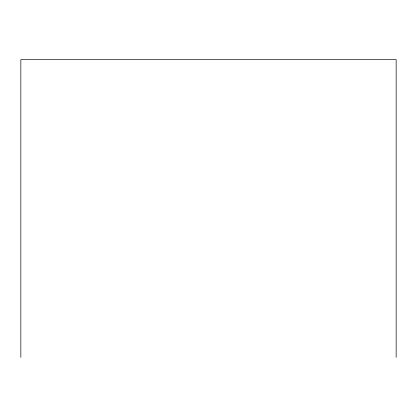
<?xml version="1.0" encoding="UTF-8"?>
<svg xmlns="http://www.w3.org/2000/svg" width="417" height="417" viewBox="0 0 417 417"><rect width="100%" height="100%" fill="white"/><g stroke="black" fill="none" stroke-linecap="round" stroke-linejoin="round"><path stroke-width="0.63" d="M396.15 357.359L396.15 59.641L20.85 59.641L20.85 357.359"/></g></svg>
